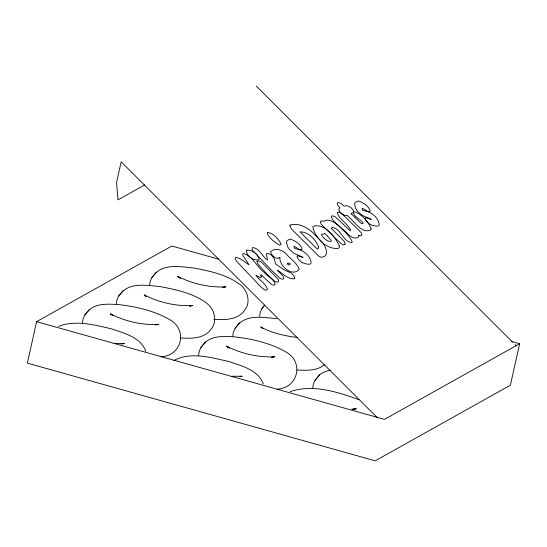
<?xml version="1.0" encoding="UTF-8"?>
<svg xmlns="http://www.w3.org/2000/svg" width="547" height="547" viewBox="0 0 547 547"><rect width="100%" height="100%" fill="white"/><g stroke="black" fill="none" stroke-linecap="round" stroke-linejoin="round"><path stroke-width="0.82" d="M82.406 323.01L83.035 318.928L84.723 315.147L86.713 312.713M116.217 304.091L116.846 300.009L118.535 296.228L120.525 293.794M149.57 285.425L150.199 281.343L151.888 277.561L153.878 275.127M198.629 355.324L199.258 351.242L200.947 347.461L202.937 345.027M232.762 336.152L233.391 332.07L235.08 328.289L237.07 325.855M259.64 316.351L260.269 312.262L261.965 308.481L263.955 306.046M312.727 388.213L313.356 384.124L315.045 380.35L317.034 377.915M218.677 259.175L171.806 246.013L36.615 321.657L27.35 363.119L375.194 460.834L510.385 385.184L519.65 343.728L511.424 341.417M87.363 311.927C94.487 302.929 107.581 304.029 117.892 304.494C135.964 306.546 154.24 310.675 170.103 319.872C188.12 330.128 181.59 355.974 160.975 356.774M121.174 293.007C130.712 281.944 147.745 285.493 160.531 286.669C176.9 289.828 194.315 293.411 207.648 303.995C214.595 309.862 217.48 321.431 211.299 328.891C204.612 338.819 191.04 338.696 180.414 337.937M154.528 274.348C164.066 263.278 181.105 266.827 193.891 268.003C210.253 271.168 227.668 274.744 241.008 285.329C247.955 291.202 250.834 302.771 244.659 310.224C237.966 320.152 224.4 320.029 213.768 319.27M203.587 344.241C210.711 335.243 223.805 336.343 234.116 336.808C252.188 338.86 270.457 342.99 286.327 352.186C304.344 362.442 297.814 388.288 277.199 389.088M237.719 325.075C247.258 314.005 264.29 317.554 277.076 318.73M317.684 377.129C320.419 372.746 325.602 371.413 330.258 370.093M84.723 315.147L89.277 309.588M118.535 296.228L123.089 290.669M151.888 277.561L156.442 272.003M200.947 347.461L205.501 341.902M235.08 328.289L239.634 322.73M261.965 308.481L264.598 305.267M315.045 380.35L319.598 374.791M324.706 364.446C317.287 371.057 306.238 370.49 296.959 369.998M173.96 360.473C190.794 351.372 211.286 357.752 228.817 361.492C241.439 365.888 258.307 369.786 263.271 383.973M144.846 184.852L118.002 199.867L116.552 182.548L121.188 161.816L377.457 417.853M519.65 343.728L384.459 419.378L36.615 321.657M190.247 306.129L191.676 305.404L189.734 305.992M272.659 357.362L274.088 356.637L271.497 357.417L272.919 357.15M353.957 409.395L355.386 408.671L352.801 409.45L356.357 408.787L351.748 409.115M58.426 326.395C75.438 319.797 94.255 324.836 111.308 328.795C123.93 333.191 140.798 337.089 145.755 351.277M290.095 391.638C312.652 383.919 337.437 391.857 358.935 399.679M222.438 287.517L225.029 286.737M155.273 325.103L157.864 324.323M121.126 344.213L123.718 343.427M239.935 376.521L241.234 376.124M223.155 287.387L225.289 286.99M189.795 306.053L192.647 305.52C176.018 306.416 158.958 302.491 144.162 294.915L145.878 296.159M157.413 324.706L158.835 324.439C142.206 325.335 125.147 321.41 110.35 313.834L112.641 315.489L110.952 314.06M123.266 343.81L124.689 343.55L114.152 343.605M240.065 376.644L242.205 376.247L231.668 376.302M226 286.854C209.371 287.749 192.312 283.825 177.515 276.249L180.38 278.32L178.124 276.481L179.095 277.732M275.059 356.753C258.43 357.649 241.371 353.724 226.574 346.148L229.439 348.22L227.176 346.374L228.154 347.632M297.137 337.451C284.59 335.892 271.866 333.123 260.7 326.976L262.998 328.638L261.309 327.209M145.899 296.064L144.764 295.141L145.741 296.399M256.379 86.166L512.648 342.203M515.069 344.617L516.279 345.827M256.974 261.548L258.362 264.68L268.652 275.866L274.738 281.233L276.194 281.999L278.136 282.088L278.628 281.404L278.478 280.269L277.644 278.799L263.75 264.44A4.061 1.244 43.3 0 0 259.743 261.234L258.396 260.864L256.974 261.548M339.311 246.02L339.229 247.449L338.429 248.352C326.621 249.781 315.339 238.075 312.802 227.067L313 226.383C323.961 222.581 335.482 236.94 339.311 246.02M287.606 263.668L288.064 265.008L290.368 264.133L289.165 262.936L287.606 263.668M289.965 225.125L290.32 227.114L291.968 229.514L318.86 256.228L321.663 257.418L324.754 256.208L326.108 254.806C328.405 245.254 317.998 238.82 312.638 232.427C306.73 227.19 297.896 222.458 289.965 225.125M279.845 257.452C279.182 265.856 292.33 277.541 299.236 269.309C297.165 262.95 290.252 259.018 286.143 253.822C282.238 250.088 275.859 247.449 271.086 251.237L270.635 251.969C271.38 255.087 274.314 257.952 277.534 258.396L279.845 257.452M358.791 235.292L358.579 236.66L357.704 237.569C354.326 239.142 350.969 236.721 348.453 234.663C343.284 228.359 334.019 224.304 331.174 216.503L332.569 215.723L335.366 216.933L350.107 230.69L350.675 230.096C347.564 223.388 339.386 219.75 337.212 212.687L338.429 212.024L339.605 212.352L342.682 214.376L359.741 231.149L361.15 232.769L361.97 235.073L360.343 235.825L358.791 235.292M371.092 228.81L370.893 229.87C361.437 234.684 353.218 219.627 346.832 215.197L345.328 215.621C342.354 214.711 339.277 212.263 338.764 209.063L339.933 207.86L337.868 205.398L337.212 203.224L338.655 202.499L341.759 203.963L344.084 206.219L346.853 205.576L350.422 207.224A4.561 1.402 43.3 0 1 353.499 211.238L353.519 212.229L352.945 212.79L350.887 213.46L361.047 223.285L362.1 223.661L363.037 223.456L363.023 222.909C360.473 218.937 354.374 217.603 353.396 212.612L353.882 211.716C361.574 213.645 368.288 221.439 371.092 228.81M318.662 247.039L318.375 248.338L317.404 249.2L300.009 231.791C308.597 231.866 315.851 239.723 318.662 247.039M294.163 246.67L294.012 247.34L294.799 248.673C302.19 249.268 310.443 255.073 311.147 262.854L310.217 264.139C305.164 264.796 298.477 261.678 296.966 256.502L297.336 255.928L298.334 255.839L302.115 257.377L303.175 257.322L294.081 253.487L289.158 249.172L287.373 246.177L286.443 241.877L287.284 240.454L290.225 239.066C295.018 240.584 300.747 244.092 302.067 249.158L301.629 249.719C298.71 250.376 296.905 246.827 294.163 246.67M362.264 208.557L362.114 209.234L362.893 210.568C370.285 211.156 378.545 216.968 379.249 224.749L378.319 226.034C373.266 226.69 366.579 223.566 365.061 218.397L365.437 217.822L366.435 217.733L370.216 219.272L371.276 219.217L362.182 215.381L357.259 211.067L355.475 208.072L354.545 203.764L355.379 202.342L358.326 200.961C363.119 202.479 368.849 205.98 370.169 211.053L369.724 211.607C366.811 212.263 365.006 208.722 362.264 208.557M261.343 276.693L261.015 277.712L260.331 277.746L255.805 275.073C258.82 280.249 266.191 283.387 267.442 289.493L265.986 290.238L264.639 289.848L261.227 287.237L237.029 261.74L235.114 259.052L235.408 257.5C240.666 257.548 244.666 262.492 249.063 264.81L243.88 257.015A6.509 1.997 43.3 0 1 242.779 253.986L243.224 253.493C252.584 255.593 257.035 267.394 264.598 272.727C267.811 276.72 274.081 279.066 275.216 284.378L273.903 285.165C270.84 286.102 257.473 269.172 261.343 276.693M246.936 250.17L246.43 250.957C246.998 256.379 253.282 260.625 258.471 259.893L259.073 259.046C257.924 253.904 252.167 249.733 246.936 250.17M294.812 278.156L294.368 278.84C287.585 279.278 282.669 273.22 277.192 270.115L283.093 276.16L283.797 277.534L283.367 279.093L281.247 278.963L279.674 278.067L271.462 270.197L252.755 250.547L252.058 249.165L252.482 247.606C259.305 247.716 262.3 256.796 267.456 260.078L266.437 254.047L266.833 253.48C271.955 253.411 275.373 259.087 275.298 263.811L284.337 270.006L291.271 273.062L293.725 275.592L294.812 278.156M267.695 232.448L267.23 233.077C269.11 238.383 274.902 242.43 279.647 245.179L281.144 244.427C279.114 239.23 273.356 233.234 267.695 232.448M345.184 244.078L343.803 244.878L341.013 243.682L322.73 225.802L321.164 224.106L320.255 221.699L320.733 221.084L321.93 220.885L323.509 221.432C328.364 217.897 334.292 222.431 338.347 225.214C343.024 230.547 349.69 235.347 352.254 241.952L351.762 242.553C342.996 241.959 341.137 228.694 332.494 227.456L331.126 228.222L343.147 240.236L344.439 241.74L345.184 244.078M324.651 233.631L321.397 234.478C322.894 237.938 326.169 240.694 329.855 241.5L331.291 241.227L331.215 240.454L326.901 235.354L324.651 233.631"/></g></svg>
